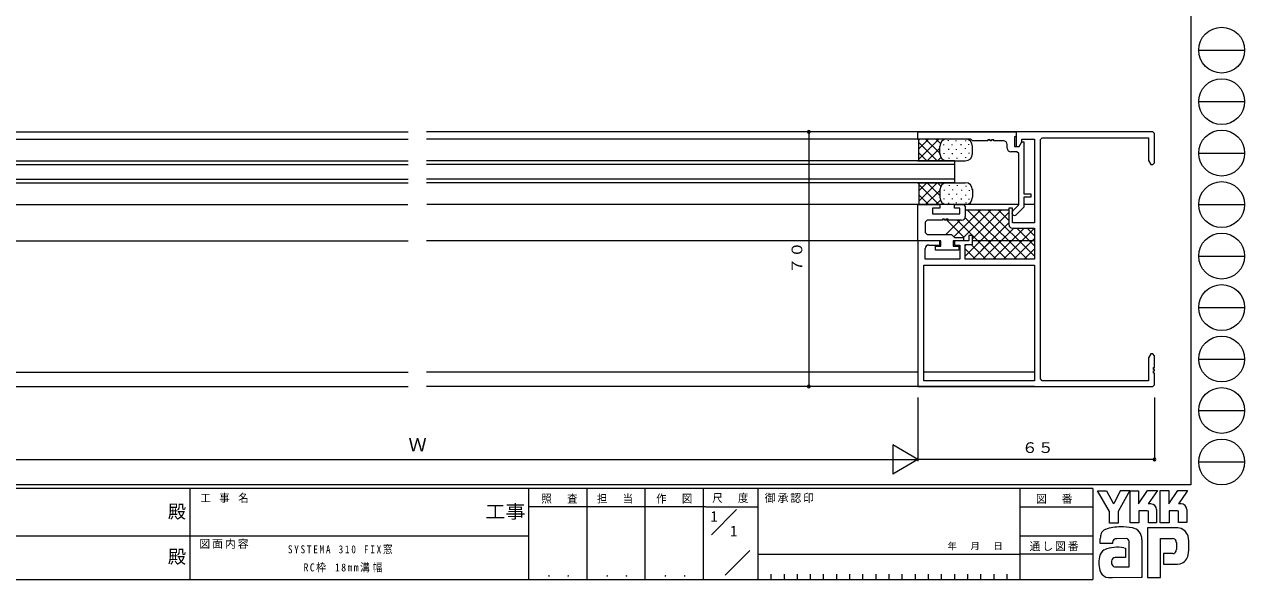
# Model space of a CAD drawing. Units: millimetres on the paper. Extents: x -297 to 270, y -210 to 193.
# Drawn here: x -65.5 to 269.7, y -210 to -57.5 of the extents above; entities that cross this region are included whole.
import ezdxf
from ezdxf.enums import TextEntityAlignment as Align

# ---------------------------------------------------------------- set-up
doc = ezdxf.new("R2010")
doc.units = ezdxf.units.MM
for name, color, linetype, lineweight in [('0-1_YKK_ZWAK', 7, 'Continuous', 9), ('0-3_YKK_11', 7, 'Continuous', 9), ('0-4_YKK_12', 2, 'Continuous', 9), ('0-6_YKK_13', 4, 'Continuous', 9), ('0-7_YKK_D', 6, 'Continuous', 9)]:
    doc.layers.add(name, color=color, linetype=linetype, lineweight=lineweight)
doc.layers.add('0-2_USER1', color=7, linetype='Continuous')
doc.styles.add('ＭＳ ゴシック', font='')
doc.styles.get('ＭＳ ゴシック').set_extended_font_data('MS Gothic')

msp = doc.modelspace()

# ---------------------------------------------------------------- linework, layer by layer
at = {"layer": '0-1_YKK_ZWAK'}
for p, q in [((255, 191), (255, -184)), ((257.126, -64.58), (269.726, -64.58)), ((257.126, -78.72), (269.726, -78.72)), ((257.126, -92.86), (269.726, -92.86)), ((257.126, -107), (269.726, -107)), ((257.126, -121.14), (269.726, -121.14)), ((257.126, -135.28), (269.726, -135.28)), ((257.126, -149.42), (269.726, -149.42)), ((257.126, -163.56), (269.726, -163.56)), ((257.126, -177.7), (269.726, -177.7)), ((255, -184), (-295, -184)), ((228, -185), (-295, -185)), ((-20, -185), (-20, -210)), ((73, -185), (73, -210)), ((89, -185), (89, -210)), ((105, -185), (105, -210)), ((121, -185), (121, -210)), ((136, -185), (136, -210)), ((208, -185), (208, -210)), ((228, -185), (228, -210)), ((229.312, -185.647), (231.822, -185.647)), ((232.594, -191.285), (229.312, -185.647)), ((235.597, -185.57), (233.772, -189.122)), ((238.328, -194.451), (238.328, -185.589)), ((246.553, -185.512), (248.889, -185.512)), ((246.553, -194.374), (246.553, -185.512)), ((251.341, -185.512), (254.044, -185.512)), ((253.774, -185.975), (251.544, -189.161)), ((254.044, -185.512), (253.774, -185.975)), ((121.703, -189.999), (73, -189.999)), ((121.703, -189.999), (136, -189.999)), ((123.264, -197.669), (130.188, -190.745)), ((208, -190), (228, -190)), ((243.985, -189.219), (243.243, -189.219)), ((245.53, -190.763), (245.53, -194.393)), ((252.286, -189.161), (251.544, -189.161)), ((253.832, -190.763), (253.832, -194.354)), ((242.981, -191.13), (240.703, -191.13)), ((248.986, -194.374), (246.553, -194.374)), ((248.986, -191.111), (248.986, -194.374)), ((251.264, -191.111), (248.986, -191.111)), ((251.573, -191.227), (251.264, -191.111)), ((251.573, -194.354), (251.573, -191.227)), ((251.573, -194.318), (251.609, -194.354)), ((253.832, -194.354), (251.573, -194.354)), ((251.303, -195.783), (243.02, -195.783)), ((243.02, -195.783), (243.02, -209.433)), ((-111, -197.999), (-19, -197.999)), ((-19, -197.999), (73, -197.999)), ((208, -197.999), (228, -197.999)), ((230.084, -200.05), (230.084, -198.672)), ((233.405, -200.05), (230.084, -200.05)), ((237.247, -198.718), (234.606, -198.768)), ((238.019, -206.479), (238.019, -199.529)), ((241.514, -198.988), (241.514, -209.414)), ((246.611, -198.756), (249.932, -198.756)), ((246.611, -209.433), (246.611, -198.756)), ((250.981, -199.826), (250.994, -201.708)), ((127.052, -208.818), (133.854, -202.015)), ((136, -203), (208, -203)), ((228, -202.999), (208, -202.999)), ((237.054, -203.95), (234.201, -203.953)), ((247.48, -202.849), (247.48, -205.803)), ((250.009, -202.849), (247.48, -202.849)), ((234.004, -206.479), (238.019, -206.479)), ((237.71, -206.479), (237.962, -206.479)), ((238.019, -206.478), (238.02, -206.479)), ((247.48, -205.803), (251.283, -205.803)), ((251.283, -205.803), (252.055, -205.63)), ((-295, -210), (228, -210)), ((139.6, -208.5), (139.6, -210)), ((143.2, -208.5), (143.2, -210)), ((146.8, -208.5), (146.8, -210)), ((150.4, -208.5), (150.4, -210)), ((154, -208.5), (154, -210)), ((157.6, -208.5), (157.6, -210)), ((161.2, -208.5), (161.2, -210)), ((164.8, -208.5), (164.8, -210)), ((168.4, -208.5), (168.4, -210)), ((172, -208.5), (172, -210)), ((175.6, -208.5), (175.6, -210)), ((179.2, -208.5), (179.2, -210)), ((182.8, -208.5), (182.8, -210)), ((186.4, -208.5), (186.4, -210)), ((190, -208.5), (190, -210)), ((193.6, -208.5), (193.6, -210)), ((197.2, -208.5), (197.2, -210)), ((200.8, -208.5), (200.8, -210)), ((204.4, -208.5), (204.4, -210)), ((233.405, -209.472), (232.343, -209.472)), ((241.282, -209.452), (233.405, -209.472)), ((241.514, -209.414), (241.282, -209.452))]:
    msp.add_line(p, q, dxfattribs=at)
for points in [[(231.822, -185.647), (233.617, -189.006), (233.772, -189.122)], [(235.597, -185.57), (238.187, -185.57), (234.95, -191.304)], [(238.328, -185.589), (240.626, -185.589), (240.626, -189.231), (243.039, -185.551)], [(243.039, -185.551), (245.771, -185.551), (243.243, -189.219)], [(248.889, -185.512), (248.889, -189.22), (251.341, -185.512)], [(234.95, -191.304), (234.95, -194.47), (232.594, -194.47), (232.594, -191.285)], [(240.703, -191.13), (240.703, -194.451), (238.328, -194.451)], [(245.53, -194.393), (243.29, -194.393), (243.29, -191.246), (242.981, -191.13)], [(236.552, -201.266), (237.054, -201.382), (237.054, -203.95)], [(243.02, -209.433), (246.051, -209.433), (246.611, -209.433)]]:
    msp.add_lwpolyline(points, dxfattribs=at)
for centre in [(263.426, -64.58), (263.426, -78.72), (263.426, -92.86), (263.426, -107), (263.426, -121.14), (263.426, -135.28), (263.426, -149.42), (263.426, -163.56), (263.426, -177.7)]:
    msp.add_circle(centre, 6.3, dxfattribs=at)
for centre, radius, start, end in [((243.985, -190.763), 1.545, 0.00165, 89.99603), ((252.286, -190.706), 1.545, 0.00165, 89.99603), ((233.685, -198.69), 3.598, 158.41083, 179.71774), ((232.005, -197.897), 1.746, 109.02126, 161.51263), ((235.659, -208.144), 12.629, 89.89165, 109.30847), ((236.03, -210.331), 14.82, 78.78009, 91.46938), ((238.379, -198.926), 3.178, 40.66422, 80.31693), ((238.221, -198.918), 3.294, 358.78058, 38.76563), ((251.194, -198.886), 3.101, 14.44571, 87.08746), ((234.8, -210.61), 9.506, 79.38097, 112.05824), ((234.911, -200.005), 1.507, 138.46381, 181.71359), ((234.511, -199.979), 1.215, 85.50551, 126.78038), ((236.897, -199.824), 1.161, 14.75519, 72.44994), ((250.046, -199.628), 0.878, 16.43123, 96.91661), ((248.379, -200.148), 2.624, 4.93422, 17.03551), ((239.547, -200.848), 14.9, 350.99026, 10.67624), ((237.606, -205.282), 7.916, 168.76372, 199.80078), ((232.591, -204.234), 2.792, 121.8271, 169.08475), ((234.207, -204.985), 1.032, 90.33952, 178.03638), ((250.01, -201.917), 0.933, 269.95467, 342.90144), ((248.364, -201.458), 2.64, 343.6902, 354.75362), ((251.239, -202.675), 3.065, 285.4429, 349.90448), ((234.844, -205.234), 1.692, 171.08202, 216.71922), ((234.179, -205.404), 1.09, 230.97279, 260.7549), ((232.6, -206.745), 2.731, 207.31435, 263.59464)]:
    msp.add_arc(centre, radius, start, end, dxfattribs=at)
at = {"layer": '0-3_YKK_11'}
for p, q in [((180, -89), (180, -87)), ((180, -87), (207, -87)), ((207, -87), (207, -91)), ((207, -87), (207, -88.2)), ((244.5, -87), (207, -87)), ((194.5, -89), (180, -89)), ((195, -89.5), (194.5, -89)), ((199.2, -89.5), (195, -89.5)), ((203.5, -89.5), (200.8, -89.5)), ((204.5, -91.5), (204.5, -90.5)), ((209.1, -89.8), (209.1, -104)), ((212, -89), (212, -112)), ((213.63, -89.13), (214.13, -88.63)), ((213.63, -154.87), (213.63, -89.13)), ((214.13, -88.63), (243.37, -88.63)), ((243.37, -88.63), (243.37, -94.909)), ((206.5, -91), (207.8, -91)), ((207, -91), (207.8, -91)), ((207.7, -107.11), (207.7, -93)), ((243.37, -94.909), (244, -96)), ((180, -117), (180, -107)), ((180, -107), (186, -107)), ((186, -107), (186, -108)), ((190, -108), (190, -107)), ((190, -107), (192.5, -107)), ((206.005, -108.805), (207.7, -107.11)), ((184, -108), (184, -109.5)), ((186, -108), (184, -108)), ((184, -109.5), (191.5, -109.5)), ((191.5, -108), (190, -108)), ((191.5, -109.5), (191.5, -108)), ((206, -108), (205, -108)), ((205, -108), (205, -112.5)), ((206, -112), (206, -108)), ((209.1, -107.69), (206.995, -109.795)), ((186.7, -111.3), (182.5, -111.3)), ((192, -111.3), (188.3, -111.3)), ((212, -112), (206, -112)), ((206, -113.5), (212, -113.5)), ((212, -113.5), (212, -122)), ((186, -117), (180, -117)), ((186.3, -117), (180, -117)), ((180, -117), (180, -157)), ((182.5, -115.2), (189.2, -115.2)), ((186, -118.1), (186, -117)), ((186.3, -118.4), (186.3, -117)), ((189.2, -115.2), (190, -116)), ((189.7, -117), (189.7, -118.4)), ((192.5, -117), (189.7, -117)), ((190, -116), (192.5, -116)), ((190, -117), (190, -118.1)), ((194, -117), (190, -117)), ((192.5, -116), (192.5, -117)), ((182, -122), (182, -119.1)), ((183, -118.1), (186, -118.1)), ((184.8, -119.5), (184.8, -118.4)), ((184.8, -118.4), (186.3, -118.4)), ((191.2, -119.5), (184.8, -119.5)), ((189.7, -118.4), (191.2, -118.4)), ((190, -118.1), (191.5, -118.1)), ((191.2, -118.4), (191.2, -119.5)), ((191.5, -118.1), (191.5, -122)), ((193, -122), (193, -118)), ((181.63, -123.63), (212, -123.63)), ((181.63, -155.37), (181.63, -123.63)), ((191.5, -122), (182, -122)), ((212, -122), (193, -122)), ((212, -123.63), (212, -155.37)), ((243.37, -149.091), (243.37, -155.37)), ((180, -157), (244.5, -157)), ((212, -155.37), (181.63, -155.37)), ((214.13, -155.37), (213.63, -154.87)), ((243.37, -155.37), (214.13, -155.37))]:
    msp.add_line(p, q, dxfattribs=at)
for points in [[(245, -95.5), (245, -87.5), (244.5, -87)], [(200.8, -89.5), (200.8, -89.2), (200.2, -89.2), (200.2, -89.5), (199.8, -89.5), (199.8, -89.2), (199.2, -89.2), (199.2, -89.5)], [(207, -88.2), (206.5, -88.424), (206.5, -91)], [(207.8, -91), (208.5, -89.788), (208.5, -89), (212, -89)], [(207.8, -91), (208.493, -89.8), (209.1, -89.8)], [(207.7, -93), (207.2, -92.5), (205.5, -92.5)], [(244, -96), (244.5, -96), (245, -95.5)], [(192.5, -107), (193, -107.5), (193, -110.3)], [(209.1, -104), (211, -104), (211, -105), (209.1, -105), (209.1, -107.69)], [(182.5, -111.3), (182, -111.8), (182, -114.7), (182.5, -115.2)], [(188.3, -111.3), (188.3, -111), (187.7, -111), (187.7, -111.3), (187.3, -111.3), (187.3, -111), (186.7, -111), (186.7, -111.3)], [(193, -118), (195, -118), (195, -115.5), (194, -115.5), (194, -117)], [(245, -148.5), (244.5, -148), (244, -148), (243.37, -149.091)], [(244.5, -157), (245, -156.5), (245, -153.3), (244.7, -153.3), (244.7, -152.7), (245, -152.7), (245, -152.3), (244.7, -152.3), (244.7, -151.7), (245, -151.7), (245, -148.5)]]:
    msp.add_lwpolyline(points, dxfattribs=at)
for centre, radius, start, end in [((203.5, -90.5), 1, 0, 90), ((205.5, -91.5), 1, 180, 270), ((192, -110.3), 1, 270, 0), ((206.5, -109.3), 0.7, 135, 314.99998), ((206, -112.5), 1, 180, 270), ((183, -119.1), 1, 90, 180)]:
    msp.add_arc(centre, radius, start, end, dxfattribs=at)
at = {"layer": '0-4_YKK_12'}
for p, q in [((-127, -87), (40, -87)), ((212, -87), (45, -87)), ((-95.3, -89), (40, -89)), ((180.3, -89), (45, -89)), ((-105, -95), (-60.409, -95)), ((-105, -96), (-60.409, -96)), ((-61.929, -95), (40, -95)), ((-61.929, -95), (40, -95)), ((-61.929, -96), (40, -96)), ((-61.929, -96), (40, -96)), ((146.929, -95), (45, -95)), ((146.929, -95), (45, -95)), ((146.929, -96), (45, -96)), ((146.929, -96), (45, -96)), ((190, -95), (145.409, -95)), ((190, -96), (145.409, -96)), ((164.174, -95), (154, -95)), ((164.174, -96), (154, -96)), ((190, -95), (171.02, -95)), ((190, -96), (171.02, -96)), ((190, -95), (190, -101)), ((190, -95), (190, -101)), ((-105, -100), (-60.409, -100)), ((-61.929, -100), (40, -100)), ((-61.929, -100), (40, -100)), ((146.929, -100), (45, -100)), ((146.929, -100), (45, -100)), ((190, -100), (145.409, -100)), ((164.174, -100), (154, -100)), ((190, -100), (171.02, -100)), ((-105, -101), (-60.409, -101)), ((-61.929, -101), (40, -101)), ((-61.929, -101), (40, -101)), ((146.929, -101), (45, -101)), ((146.929, -101), (45, -101)), ((190, -101), (145.409, -101)), ((164.174, -101), (154, -101)), ((190, -101), (171.02, -101)), ((-122.7, -107), (39.9, -107)), ((207.7, -107), (45.1, -107)), ((212, -107), (209.1, -107)), ((-95.3, -117), (40, -117)), ((180.3, -117), (45, -117)), ((212, -117), (195, -117)), ((-95, -153), (40, -153)), ((180, -153), (45, -153)), ((212, -153), (181.63, -153)), ((-127, -157), (40, -157)), ((212, -157), (45, -157))]:
    msp.add_line(p, q, dxfattribs=at)
at = {"layer": '0-6_YKK_13'}
for p, q in [((180, -89), (180.2, -89.2)), ((193, -89), (180, -89)), ((182.872, -89), (180.2, -91.672)), ((180.543, -89), (180.2, -89.343)), ((185.7, -89), (180.2, -94.5)), ((180.2, -95), (180.2, -89.2)), ((185.272, -95), (180.2, -89.928)), ((186, -92.9), (182.1, -89)), ((186.155, -90.227), (184.928, -89)), ((187.14, -90.665), (187.14, -90.465)), ((188.343, -89.51), (188.343, -89.31)), ((190.461, -89.606), (190.461, -89.406)), ((191.856, -90.641), (191.856, -90.441)), ((193.156, -89.558), (193.156, -89.358)), ((193.977, -90.6), (193.977, -90.4)), ((182.443, -95), (180.2, -92.757)), ((186, -91.528), (182.528, -95)), ((186, -93.2), (186, -91)), ((187.236, -93.071), (187.236, -92.871)), ((188.439, -91.916), (188.439, -91.716)), ((189.426, -90.713), (189.426, -90.513)), ((189.522, -93.119), (189.522, -92.919)), ((190.629, -91.964), (190.629, -91.764)), ((191.952, -93.047), (191.952, -92.847)), ((193.083, -91.724), (193.083, -91.524)), ((194.073, -93.006), (194.073, -92.806)), ((195, -93.2), (195, -91)), ((180, -95), (180.2, -94.8)), ((180, -95), (193, -95)), ((186.229, -94.128), (185.357, -95)), ((188.535, -94.323), (188.535, -94.123)), ((190.725, -94.371), (190.725, -94.171)), ((193.18, -94.13), (193.18, -93.93)), ((180, -101), (180.2, -101.2)), ((180, -101), (193, -101)), ((180.2, -101), (180.2, -106.8)), ((185.272, -101), (180.2, -106.072)), ((182.443, -101), (180.2, -103.243)), ((185.7, -107), (180.2, -101.5)), ((186, -103.1), (182.1, -107)), ((186, -104.472), (182.528, -101)), ((186.229, -101.872), (185.357, -101)), ((186, -102.8), (186, -105)), ((187.236, -102.929), (187.236, -103.129)), ((188.535, -101.677), (188.535, -101.877)), ((189.522, -102.881), (189.522, -103.081)), ((190.725, -101.629), (190.725, -101.829)), ((191.952, -102.953), (191.952, -103.153)), ((193.18, -101.87), (193.18, -102.07)), ((194.073, -102.994), (194.073, -103.194)), ((195, -102.8), (195, -105)), ((180, -107), (180.2, -106.8)), ((193, -107), (180, -107)), ((182.872, -107), (180.2, -104.328)), ((180.543, -107), (180.2, -106.657)), ((186.155, -105.773), (184.928, -107)), ((187.14, -105.335), (187.14, -105.535)), ((188.343, -106.49), (188.343, -106.69)), ((188.439, -104.084), (188.439, -104.284)), ((189.426, -105.287), (189.426, -105.487)), ((190.461, -106.394), (190.461, -106.594)), ((190.629, -104.036), (190.629, -104.236)), ((191.856, -105.359), (191.856, -105.559)), ((193.083, -104.276), (193.083, -104.476)), ((193.156, -106.442), (193.156, -106.642)), ((193.977, -105.4), (193.977, -105.6)), ((197.216, -108.5), (189.796, -115.92)), ((200.044, -108.5), (192.544, -116)), ((205, -108.5), (193, -108.5)), ((205, -109.201), (193, -121.201)), ((207.142, -122), (193.642, -108.5)), ((202.873, -108.5), (195, -116.373)), ((209.971, -122), (196.471, -108.5)), ((212, -121.201), (199.299, -108.5)), ((205, -111.373), (202.127, -108.5)), ((191.587, -111.3), (187.687, -115.2)), ((192.698, -116.041), (187.767, -111.111)), ((201.485, -122), (190.785, -111.3)), ((204.314, -122), (192.944, -110.63)), ((205, -112.029), (195.029, -122)), ((206.358, -113.5), (197.858, -122)), ((209.186, -113.5), (200.686, -122)), ((211.919, -113.595), (203.515, -122)), ((212, -118.373), (207.127, -113.5)), ((212, -115.544), (209.956, -113.5)), ((197.201, -117), (193, -121.201)), ((200.029, -117), (195.029, -122)), ((201.485, -122), (196.485, -117)), ((202.858, -117), (197.858, -122)), ((204.314, -122), (199.314, -117)), ((205.686, -117), (200.686, -122)), ((207.142, -122), (202.142, -117)), ((208.515, -117), (203.515, -122)), ((209.971, -122), (204.971, -117)), ((212, -116.343), (206.343, -122)), ((211.343, -117), (206.343, -122)), ((212, -121.201), (207.799, -117)), ((212, -118.373), (210.627, -117)), ((193.373, -118), (193, -118.373)), ((193.373, -118), (193, -118.373)), ((195.828, -122), (193, -119.172)), ((195.828, -122), (193, -119.172)), ((198.657, -122), (194.657, -118)), ((198.657, -122), (194.657, -118)), ((212, -119.172), (209.172, -122)), ((212, -119.172), (209.172, -122))]:
    msp.add_line(p, q, dxfattribs=at)
for centre, start, end in [((188, -91), 90, 180), ((193, -91), 0, 90), ((188, -93), 180, 270), ((193, -93), 270, 0), ((188, -103), 90, 180), ((193, -103), 0, 90), ((188, -105), 180, 270), ((193, -105), 270, 0)]:
    msp.add_arc(centre, 2, start, end, dxfattribs=at)
at = {"layer": '0-7_YKK_D'}
for p, q in [((170, -87), (149.5, -87)), ((150, -87), (150, -157)), ((170, -157), (149.5, -157)), ((180, -160), (180, -177.5)), ((180, -160), (180, -177.5)), ((245, -160), (245, -177.5)), ((173.072, -173), (173.072, -181)), ((180, -177), (173.072, -173)), ((-95, -177), (180, -177)), ((180, -177), (173.072, -181)), ((245, -177), (180, -177))]:
    msp.add_line(p, q, dxfattribs=at)
for centre, start, end in [((150, -87), 0, 180), ((150, -87), 180, 0), ((150, -157), 0, 180), ((150, -157), 180, 0), ((245, -177), 0, 180), ((245, -177), 180, 0)]:
    msp.add_arc(centre, 0.375, start, end, dxfattribs=at)

# ---------------------------------------------------------------- texts
at = {"layer": '0-1_YKK_ZWAK', "color": 3, "style": 'ＭＳ ゴシック'}
for p in [(-26.058, -194.254), (-26.058, -206.627)]:
    msp.add_text('殿', height=3.666, dxfattribs=at).set_placement(p, align=Align.BOTTOM_LEFT)
at = {"layer": '0-1_YKK_ZWAK', "color": 3, "style": 'ＭＳ ゴシック', "width": 1.1}
msp.add_text('工事', height=3.666, dxfattribs=at).set_placement((61.165, -194.254), align=Align.BOTTOM_LEFT)
at = {"layer": '0-1_YKK_ZWAK', "color": 4, "style": 'ＭＳ ゴシック'}
msp.add_text('年   月   日', height=1.833, dxfattribs=at).set_placement((188.126, -202.264), align=Align.BOTTOM_LEFT)
at = {"layer": '0-1_YKK_ZWAK', "char_height": 2.199, "attachment_point": 7, "style": 'ＭＳ ゴシック'}
for s, insert in [('\\T1.22;\\W0.95;工\\~事\\~名', (-17.134, -188.952)), ('\\T1.24;\\W0.95;照\\~\\~査', (76.564, -189.129)), ('\\T1.24;\\W0.95;担\\~\\~当', (91.825, -189.129)), ('\\T1.24;\\W0.95;作\\~\\~図', (108.086, -189.116)), ('\\T1.24;\\W0.95;尺\\~\\~度', (123.509, -188.955)), ('\\T1.17;御承認印', (137.905, -188.952)), ('\\T1.17;図\u3000番', (212.427, -189.187)), ('\\T1.17;図面内容', (-17.416, -201.534)), ('\\T1.17;通し図番', (210.628, -202.203)), ('\\T1.24;\\W0.95;\\~．\\~．', (76.182, -209.247)), ('\\T1.24;\\W0.95;\\~．\\~．', (92.182, -209.247)), ('\\T1.24;\\W0.95;\\~．\\~．', (108.182, -209.247))]:
    msp.add_mtext(s, dxfattribs=dict(at, insert=insert))
at = {"layer": '0-2_USER1', "style": 'ＭＳ ゴシック'}
for p in [(123, -194.999), (128.381, -198.999)]:
    msp.add_text('1', height=2.933, dxfattribs=at).set_placement(p, align=Align.BOTTOM_LEFT)
at = {"layer": '0-2_USER1', "char_height": 2.199, "attachment_point": 7, "style": 'ＭＳ ゴシック'}
for s, insert in [('\\T1.37;\\W0.85;SYSTEMA\\~310\\~FIX窓', (6.909, -202.999)), ('\\T1.28;\\W0.9;RC枠\\~18mm溝幅', (11.209, -207.999))]:
    msp.add_mtext(s, dxfattribs=dict(at, insert=insert))
at = {"layer": '0-7_YKK_D', "color": 7, "style": 'ＭＳ ゴシック', "width": 1.1}
msp.add_text('７０', height=2.933, rotation=90, dxfattribs=at).set_placement((149.1, -125.982), align=Align.BOTTOM_LEFT)
at = {"layer": '0-7_YKK_D', "color": 3, "style": 'ＭＳ ゴシック'}
msp.add_text('Ｗ', height=3.666, dxfattribs=at).set_placement((40.037, -175.9), align=Align.BOTTOM_LEFT)
at = {"layer": '0-7_YKK_D', "color": 7, "style": 'ＭＳ ゴシック', "width": 1.1}
msp.add_text('６５', height=2.933, dxfattribs=at).set_placement((208.518, -176.1), align=Align.BOTTOM_LEFT)

doc.saveas('drawing.dxf')
